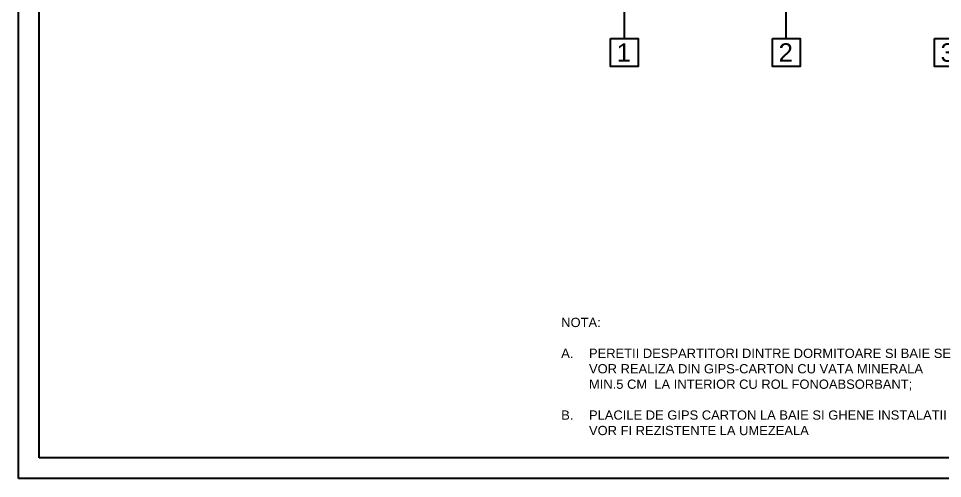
# Model space of a CAD drawing. Header units: millimetres. Extents: x 10453 to 58457, y -15634 to -5634.
# Drawn here: x 46083 to 47082, y -11017 to -10520 of the extents above; entities that cross this region are included whole.
import ezdxf

# ---------------------------------------------------------------- set-up
doc = ezdxf.new("R2010")
doc.units = ezdxf.units.MM
doc.header["$MEASUREMENT"] = 0
doc.styles.add('1pe200', font='arial.ttf', dxfattribs={"height": 55})
doc.styles.get("Standard").update_dxf_attribs({"font": 'arial.ttf', "height": 10})

msp = doc.modelspace()

# ---------------------------------------------------------------- linework, layer by layer
at = {"ltscale": 2}
for p, q in [((46083.221, -11017.061), (46083.221, -9613.455)), ((48078.421, -11017.061), (46083.221, -11017.061))]:
    msp.add_line(p, q, dxfattribs=at)
at = {"ltscale": 10}
for p, q in [((46105.721, -10994.561), (46105.721, -9635.955)), ((48055.921, -10994.561), (46105.721, -10994.561)), ((48078.421, -11017.061), (46083.221, -11017.061))]:
    msp.add_line(p, q, dxfattribs=at)
at = {"color": 19, "ltscale": 2}
for p, q in [((46737.809, -10541.986), (46737.809, -9933.216)), ((46737.809, -10541.986), (46737.809, -9933.216)), ((46912.809, -10541.986), (46912.809, -9933.216)), ((46912.809, -10541.986), (46912.809, -9933.216))]:
    msp.add_line(p, q, dxfattribs=at)
at = {"ltscale": 10}
for points in [[(46722.809, -10541.986), (46752.809, -10541.986), (46752.809, -10571.986), (46722.809, -10571.986)], [(46722.809, -10541.986), (46752.809, -10541.986), (46752.809, -10571.986), (46722.809, -10571.986)], [(46897.809, -10541.986), (46927.809, -10541.986), (46927.809, -10571.986), (46897.809, -10571.986)], [(46897.809, -10541.986), (46927.809, -10541.986), (46927.809, -10571.986), (46897.809, -10571.986)], [(47072.809, -10541.986), (47102.809, -10541.986), (47102.809, -10571.986), (47072.809, -10571.986)], [(47072.809, -10541.986), (47102.809, -10541.986), (47102.809, -10571.986), (47072.809, -10571.986)]]:
    msp.add_lwpolyline(points, close=True, dxfattribs=at)

# ---------------------------------------------------------------- texts
at = {"ltscale": 10, "char_height": 20, "width": 21.44505, "attachment_point": 1, "style": '1pe200'}
for s, insert in [('1', (46729.413, -10547.097)), ('1', (46729.413, -10547.097)), ('2', (46904.413, -10547.097)), ('2', (46904.413, -10547.097)), ('3', (47079.413, -10547.097)), ('3', (47079.413, -10547.097))]:
    msp.add_mtext(s, dxfattribs=dict(at, insert=insert))
at = {"insert": (46669.595, -10843.53), "char_height": 10, "width": 428.57427, "attachment_point": 1}
msp.add_mtext('NOTA:\\P\\P\\pi-30,l30,t30;A.^IPERETII DESPARTITORI DINTRE DORMITOARE SI BAIE SE VOR REALIZA DIN GIPS-CARTON CU VATA MINERALA MIN.5 CM  LA INTERIOR CU ROL FONOABSORBANT;\\P\\pi0,l0,tz;\\P\\pi-30,l30,t30;B.^IPLACILE DE GIPS CARTON LA BAIE SI GHENE INSTALATII VOR FI REZISTENTE LA UMEZEALA', dxfattribs=at)

doc.saveas('drawing.dxf')
